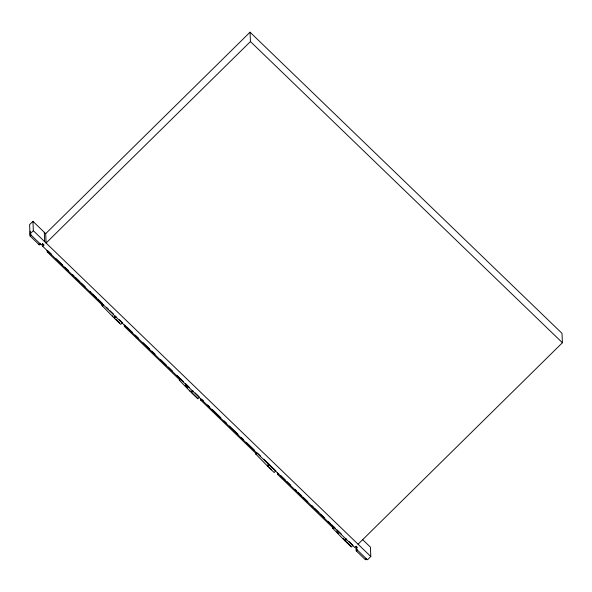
<?xml version="1.0" encoding="UTF-8"?>
<svg xmlns="http://www.w3.org/2000/svg" width="592" height="592" viewBox="0 0 592 592"><rect width="100%" height="100%" fill="white"/><g stroke="black" fill="none" stroke-linecap="round" stroke-linejoin="round"><path stroke-width="0.89" d="M45.695 233.648L250.046 32.183L250.438 41.573L46.087 243.031L45.695 233.648L32.945 221.334L29.6 224.627L30.096 235.986L39.39 244.962L40.352 244.015M32.945 221.334L33.337 230.717L29.992 234.018L41.344 244.977L42.676 243.667L44.074 245.021L42.75 246.331L354.712 547.504L356.044 546.194L357.442 547.548L356.11 548.858L367.469 559.817L370.807 556.524L370.414 547.134L362.763 539.749M30.096 235.986L31.058 235.039M31.302 235.283L30.347 236.23L30.14 231.28M40.101 243.771L39.146 244.718L39.109 243.815M115.61 316.128L113.916 317.8L102.105 305.679L102.475 305.317L47.234 251.992L48.189 251.045L51.497 254.234M103.763 304.688L102.423 306.012L102.386 305.109M119.288 319.68L122.418 322.707L120.724 324.379L114.456 318.326L116.15 316.653M192.74 390.594L191.038 392.267L179.235 380.145L179.598 379.783L124.364 326.451L125.319 325.504M180.886 379.154L179.554 380.471L179.583 379.642M199.548 397.165L197.854 398.838L191.586 392.785L193.281 391.112M269.049 464.261L267.355 465.934L255.544 453.812L255.914 453.45L200.673 400.118L201.628 399.178L203.611 401.095M257.202 452.821L255.862 454.138L255.892 453.317M263.78 459.177L275.857 470.84L274.163 472.512L267.895 466.459L269.589 464.787M346.179 538.72L344.477 540.392L332.674 528.271L333.037 527.909L277.803 474.584L278.758 473.637M334.325 527.28L332.993 528.604L333.022 527.775M349.228 541.665L352.987 545.299L351.293 546.971L345.025 540.918L346.72 539.245M358.056 544.203L562.4 342.746L562.008 333.355L250.046 32.183M366.47 558.855L365.516 559.803L356.221 550.826L357.176 549.879M357.427 550.123L356.465 551.063L356.332 547.815M365.264 559.558L366.226 558.611M250.438 41.573L562.4 342.746M33.337 230.717L370.807 556.524M56.129 258.711L62.745 265.098M64.728 267.014L68.702 270.84M72.668 274.673L73.993 275.953M75.317 277.226L79.942 281.696M81.267 282.976L85.233 286.809M89.866 291.279L91.19 292.559M92.515 293.832L96.481 297.665M97.806 298.945L102.438 303.415M106.39 307.233L108.366 309.142M109.683 310.408L113.634 314.226M126.644 326.784L132.593 332.534M135.242 335.087L138.55 338.276M143.183 342.746L149.798 349.132M151.781 351.049L155.089 354.245M160.38 359.351L166.337 365.101M168.32 367.018L172.287 370.851M176.919 375.321L183.52 381.692M185.496 383.601L189.447 387.412M195.16 392.933L198.919 396.559M207.585 404.921L209.568 406.837M212.217 409.398L220.816 417.693M224.124 420.89L226.766 423.443M229.415 425.996L238.014 434.299M241.321 437.495L243.305 439.412M246.612 442.601L254.553 450.268M257.86 453.457L260.487 456.003M280.741 475.554L285.374 480.023M286.698 481.303L290.665 485.129M295.297 489.606L296.622 490.879M297.946 492.159L301.913 495.992M303.237 497.265L307.862 501.735M311.836 505.568L313.161 506.848M314.478 508.121L319.11 512.591M320.435 513.871L324.401 517.704M328.375 521.537L330.358 523.454M331.683 524.727L335.642 528.552M336.959 529.825L341.569 534.273M114.87 316.861L115.41 317.379M192 391.319L192.541 391.837M268.309 464.986L268.849 465.512M345.439 539.453L345.98 539.971M115.699 319.177L119.584 322.929M192.822 393.636L197.365 398.016M269.138 467.31L271.728 469.811M346.261 541.769L350.804 546.15M336.759 531.609L338.624 533.525M185.185 385.392L187.671 387.945M356.014 546.416L356.221 550.826M344.951 539.26L345.025 540.918M343.301 538.328L343.345 539.223M277.729 472.927L277.803 474.584M267.821 464.801L267.895 466.459M200.599 398.468L200.673 400.118M191.512 391.127L191.586 392.785M189.862 390.195L189.906 391.097M124.29 324.793L124.364 326.451M114.382 316.668L114.456 318.326M112.739 315.736L112.776 316.631M102.031 304.029L102.105 305.679M47.16 250.335L47.234 251.992M44.296 232.293L44.689 241.684M42.639 243.763L42.75 246.331"/></g></svg>
